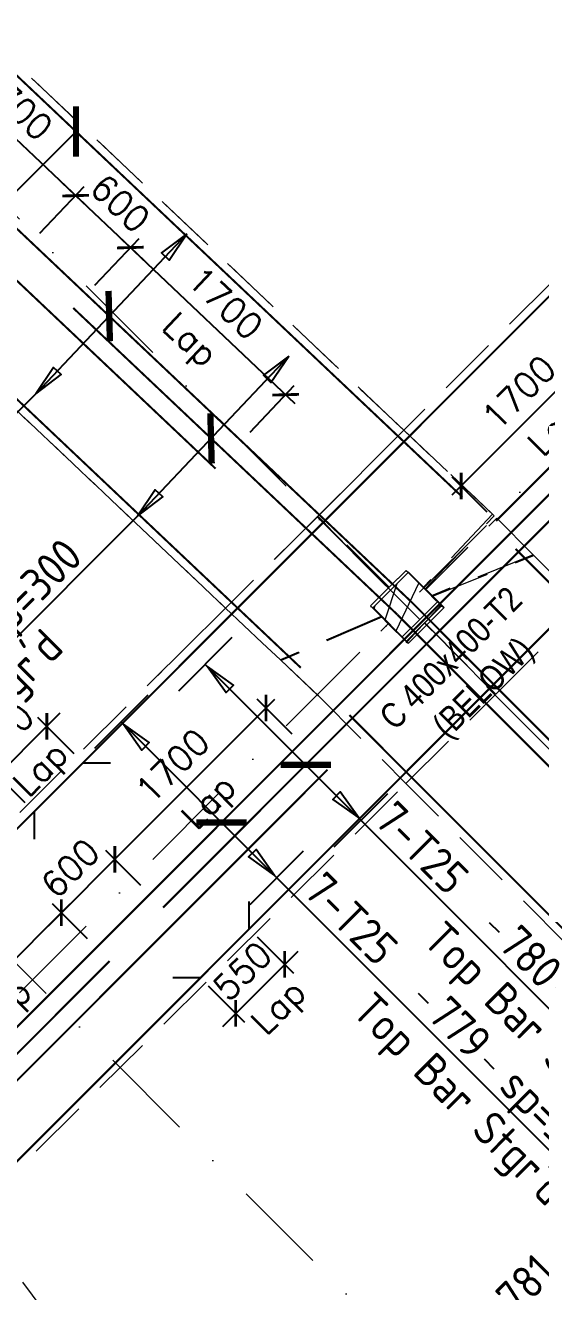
# Model space of a CAD drawing. Extents: x 660761725 to 1323371458, y 2734871439 to 5470067957.
# Drawn here: x 662054272 to 662058369, y 2735050052 to 2735060111 of the extents above; entities that cross this region are included whole.
import ezdxf
from ezdxf.enums import TextEntityAlignment as Align

# ---------------------------------------------------------------- set-up
doc = ezdxf.new("R2010")
doc.units = 0
for name, pattern in [('AXES', [1.95, 1.2, -0.25, 0.25, -0.25]), ('Hidden', [714.375, 476.25, -238.125]), ('sbp_axis_short', [10, 5, -2.5, 0, -2.5])]:
    doc.linetypes.add(name, pattern=pattern)
doc.layers.add('A-DETL', color=5, linetype='Continuous', lineweight=9, true_color=0x0000ff)
for name, color, linetype, lineweight in [('A-FLOR-PATT', 7, 'Continuous', 15), ('S-COLS-IDEN', 7, 'Continuous', 9), ('S-GRID', 7, 'Continuous', 9)]:
    doc.layers.add(name, color=color, linetype=linetype, lineweight=lineweight)
for name, color, linetype in [('S-AXIS', 20, 'AXES'), ('S-DIMI', 100, 'Continuous'), ('S-RBAR-T12', 151, 'Continuous'), ('S-RBAR-T25', 51, 'Continuous'), ('S-RDIMO', 8, 'Continuous'), ('S-SIMPLETEXT', 7, 'Continuous')]:
    doc.layers.add(name, color=color, linetype=linetype)
doc.styles.add('Arial Narrow_1', font='ARIALN.TTF', dxfattribs={"height": 199.9999999999998})
doc.styles.add('ARMACAD', font='isocp.shx')
doc.styles.add('ROMANS', font='romans.shx')
doc.dimstyles.new('S-DIMI-100', dxfattribs={"dimscale": 100, "dimtxt": 2, "dimasz": 1.5, "dimexe": 1, "dimexo": 1, "dimgap": 1, "dimtad": 1, "dimdec": 0, "dimzin": 12, "dimdsep": 46, "dimtxsty": 'ROMANS', "dimblk": 'ARCHTICK', "dimcen": 0.09, "dimdle": 1, "dimclrd": 8, "dimclre": 8, "dimclrt": 4, "dimadec": 0, "dimazin": 3, "dimtfac": 1, "dimtdec": 0, "dimtix": 1, "dimtmove": 1, "dimatfit": 3, "dimtolj": 1, "dimtzin": 0, "dimarcsym": 0})
pattern_1 = [(74.99999999999999, (0, 0), (-153.3407249233896, 41.08752341002518), [])]

# ---------------------------------------------------------------- blocks, each defined once
blk = doc.blocks.new('I am… All Range.')
at = {"layer": 'S-GRID', "color": 8, "linetype": 'sbp_axis_short', "lineweight": 13, "ltscale": 150}
for p, q in [((662618010.1861551, 2734519029.21969), (662684113.7569702, 2734585132.790505)), ((662638694.7375193, 2734563892.988339), (662667314.0845935, 2734535273.641264)), ((662635724.8890384, 2734560923.139858), (662664344.2237372, 2734532303.805159))]:
    blk.add_line(p, q, dxfattribs=at)
blk = doc.blocks.new('I am… Atomic.')
at = {"layer": 'A-FLOR-PATT', "transparency": 33554600}
h = blk.add_hatch(dxfattribs=at)
h.set_pattern_fill('ANSI31', color=8, scale=50, angle=30, style=0)
h.set_pattern_definition(pattern_1)
edge = h.paths.add_edge_path()
edge.add_line((662389967.6433319, 2734579123.010657), (662390007.8012236, 2734579503.468677))
edge.add_line((662342114.705975, 2734544592.546931), (662390007.8012234, 2734579503.468677))
edge.add_line((662363195.8073889, 2734559608.047176), (662389967.7690635, 2734579123.040917))
edge.add_line((662362417.6524743, 2734559040.823584), (662363719.8899552, 2734559990.06879))
edge.add_line((662346720.4841449, 2734547598.623516), (662362783.6519626, 2734559307.613063))
edge.add_line((662345821.5310795, 2734546943.346041), (662347578.010761, 2734548223.703842))
edge.add_line((662342292.6126368, 2734544370.997322), (662346307.4227723, 2734547297.529027))
edge.add_line((662325865.2845687, 2734528370.671522), (662342114.6925843, 2734544592.5523))
edge.add_line((662340490.7204528, 2734542572.157625), (662342149.9785906, 2734544228.604904))
edge.add_line((662339422.0417168, 2734541505.28928), (662341320.3495216, 2734543400.381265))
edge.add_line((662336597.6306283, 2734538685.662872), (662340136.8031961, 2734542218.839921))
edge.add_line((662332705.8949801, 2734534800.520002), (662336243.7133716, 2734538332.345168))
edge.add_line((662332253.0745114, 2734534348.466631), (662332782.9359009, 2734534877.430412))
edge.add_line((662326312.3910785, 2734528417.846987), (662332351.9776915, 2734534447.202265))
edge.add_line((662325865.2845687, 2734528370.671522), (662326312.3910785, 2734528417.846987))
h = blk.add_hatch(dxfattribs=at)
h.set_pattern_fill('ANSI31', color=8, scale=50, angle=30, style=0)
h.set_pattern_definition(pattern_1)
edge = h.paths.add_edge_path()
edge.add_line((662389967.6433319, 2734579123.010657), (662390007.8012236, 2734579503.468677))
edge.add_line((662390178.8400514, 2734578972.951882), (662393574.2351673, 2734576558.543434))
edge.add_line((662390389.9110394, 2734578822.862847), (662389967.7690635, 2734579123.040917))
edge.add_line((662401600.1085552, 2734571260.373601), (662390007.8012234, 2734579503.468677))
edge.add_line((662401045.2346829, 2734570742.112331), (662400996.5411683, 2734571280.666277))
edge.add_line((662400996.5411683, 2734571280.666277), (662391834.41239, 2734577795.702194))
edge.add_line((662401631.7932035, 2734570909.939), (662401600.1085552, 2734571260.373601))
edge.add_line((662398386.0115408, 2734568087.393885), (662401045.2346829, 2734570742.112331))
edge.add_line((662378065.801715, 2734545768.423274), (662383150.2610395, 2734551353.010825))
edge.add_line((662383150.2610395, 2734551353.010825), (662388234.7203641, 2734556937.598375))
edge.add_line((662388234.7203641, 2734556937.598375), (662393319.1796887, 2734562522.185926))
edge.add_line((662393319.1796887, 2734562522.185926), (662398403.6390133, 2734568106.773477))
edge.add_line((662377177.0145457, 2734544792.211362), (662378389.7704264, 2734546124.258873))
edge.add_line((662345219.5168241, 2734509691.243385), (662350637.7770958, 2734515642.46591))
edge.add_line((662350637.7770958, 2734515642.46591), (662356056.0373675, 2734521593.688435))
edge.add_line((662356056.0373675, 2734521593.688435), (662361474.2976393, 2734527544.91096))
edge.add_line((662361474.2976393, 2734527544.91096), (662366892.5579109, 2734533496.133485))
edge.add_line((662366892.5579109, 2734533496.133485), (662372310.8181826, 2734539447.35601))
edge.add_line((662372310.8181826, 2734539447.35601), (662377729.0784543, 2734545398.578536))
edge.add_line((662345267.5598451, 2734509156.384884), (662400082.3408674, 2734569362.972085))
edge.add_line((662401418.6805061, 2734570690.601139), (662400941.3227103, 2734570214.051982))
edge.add_line((662400082.3408674, 2734569362.972085), (662401631.7932035, 2734570909.939))
h = blk.add_hatch(dxfattribs=at)
h.set_pattern_fill('ANSI31', color=8, scale=50, angle=30, style=0)
h.set_pattern_definition(pattern_1)
edge = h.paths.add_edge_path()
edge.add_line((662345468.2720397, 2734510142.524049), (662345661.1307589, 2734509588.669044))
edge.add_line((662345219.5168241, 2734509691.243385), (662350637.7770958, 2734515642.46591))
edge.add_line((662350637.7770958, 2734515642.46591), (662356056.0373675, 2734521593.688435))
edge.add_line((662356056.0373675, 2734521593.688435), (662361474.2976393, 2734527544.91096))
edge.add_line((662361474.2976393, 2734527544.91096), (662366892.5579109, 2734533496.133485))
edge.add_line((662366892.5579109, 2734533496.133485), (662372310.8181826, 2734539447.35601))
edge.add_line((662372310.8181826, 2734539447.35601), (662377729.0784543, 2734545398.578536))
edge.add_line((662345267.5598451, 2734509156.384884), (662400082.3408674, 2734569362.972085))
h = blk.add_hatch(dxfattribs=at)
h.set_pattern_fill('ANSI31', color=8, scale=50, angle=30, style=0)
h.set_pattern_definition(pattern_1)
h.paths.add_polyline_path([(662363593.6963315, 2734551507.392899), (662363876.4878588, 2734551790.184204), (662363594.164472, 2734552072.986812), (662363311.3729447, 2734551790.195507)])
at = {"layer": 'A-DETL', "color": 8, "linetype": 'Hidden', "lineweight": 9}
for p, q in [((662363594.164472, 2734552072.986812), (662363311.3729447, 2734551790.195507)), ((662363573.5539196, 2734552081.244596), (662363594.164472, 2734552072.986812)), ((662363876.4878588, 2734551790.184204), (662363594.164472, 2734552072.986812)), ((662363290.4200107, 2734551798.590469), (662363311.3729447, 2734551790.195507)), ((662363311.3729447, 2734551790.195507), (662363593.6963315, 2734551507.392899)), ((662363593.6963315, 2734551507.392899), (662363876.4878588, 2734551790.184204)), ((662363876.3711469, 2734551790.230966), (662363856.6765131, 2734551798.12178)), ((662363573.5426041, 2734551515.467653), (662363593.5796198, 2734551507.439661))]:
    blk.add_line(p, q, dxfattribs=at)
at = {"layer": 'S-COLS-IDEN', "color": 8, "char_height": 199.9999999999998, "attachment_point": 1, "rotation": 44.99999999999995, "style": 'Arial Narrow_1'}
for s, insert, width in [('C 400x400-T2', (662363343.8523184, 2734550947.511576), 1819.830624999998), ('(BELOW)', (662363764.801824, 2734550882.030542), 1218.564999999999)]:
    blk.add_mtext(s, dxfattribs=dict(at, insert=insert, width=width))
blk = doc.blocks.new('I am… Domination.')
at = {"layer": 'S-RDIMO', "color": 9, "linetype": 'Hidden', "lineweight": 9}
for p, q in [((662370290.9853214, 2734559934.010912), (662362870.7831461, 2734552513.808737)), ((662363556.3166815, 2734553199.342273), (662359558.4124808, 2734556978.141623)), ((662359558.4124808, 2734556978.141623), (662363556.3166815, 2734553199.342273)), ((662357939.3463154, 2734555756.462103), (662362138.968695, 2734551786.999724)), ((662362138.968695, 2734551786.999724), (662357952.4537773, 2734555744.072994)), ((662363556.3166815, 2734553199.342273), (662362876.2166504, 2734552519.242241)), ((662364275.4673939, 2734552519.604563), (662363556.3166815, 2734553199.342273)), ((662363556.3166815, 2734553199.342273), (662364262.3599318, 2734552531.993671)), ((662362868.3551303, 2734552511.389042), (662358102.2281954, 2734547777.915438)), ((662362863.7222037, 2734552506.787856), (662362138.968695, 2734551786.999724)), ((662362868.3551303, 2734552511.389042), (662362863.7222037, 2734552506.787856)), ((662362870.7881955, 2734552513.805438), (662362868.3551303, 2734552511.389042)), ((662362870.7798465, 2734552513.805438), (662362868.3551303, 2734552511.380722)), ((662362868.3551303, 2734552511.380722), (662362870.7798465, 2734552513.805438)), ((662362870.7881955, 2734552513.805438), (662362868.3551303, 2734552511.389042)), ((662362868.3551303, 2734552511.380722), (662363433.6200371, 2734551946.115815)), ((662362871.4027789, 2734552514.415811), (662362870.7881955, 2734552513.805438)), ((662362870.7881955, 2734552513.805438), (662363434.105936, 2734551946.601714)), ((662362871.3902194, 2734552514.415811), (662362873.7453957, 2734552516.770987)), ((662363069.2050099, 2734552314.903489), (662362871.4027789, 2734552514.415811)), ((662362876.19461, 2734552519.220201), (662362873.7453957, 2734552516.770987)), ((662362883.4385524, 2734552507.07783), (662362873.7597493, 2734552516.756633)), ((662363439.0103023, 2734551951.50608), (662362884.5185709, 2734552505.997811)), ((662364262.3599318, 2734552531.993671), (662363711.1382996, 2734551948.810741)), ((662363723.8967044, 2734551936.052336), (662364275.4673939, 2734552519.604563)), ((662363727.5584211, 2734551932.390619), (662364294.5599278, 2734552500.355028)), ((662363727.6625485, 2734551932.286492), (662364295.1455064, 2734552499.76945)), ((662364275.4673939, 2734552519.604563), (662364262.3599318, 2734552531.993671)), ((662364294.5599278, 2734552500.355028), (662364295.1455064, 2734552499.76945)), ((662364585.5878141, 2734552209.327142), (662364294.5599278, 2734552500.355028)), ((662364585.5878141, 2734552209.327142), (662364295.1455064, 2734552499.76945)), ((662363434.2284639, 2734551946.724241), (662363069.2050099, 2734552314.903489)), ((662364585.5878141, 2734552209.327142), (662363775.0851753, 2734551884.863865)), ((662363780.2224214, 2734551879.726619), (662364590.7250602, 2734552204.189896)), ((662364990.158245, 2734551804.756711), (662364585.5878141, 2734552209.327142)), ((662364585.5878141, 2734552209.327142), (662368278.269276, 2734548516.64568)), ((662364590.7250602, 2734552204.189896), (662364585.5878141, 2734552209.327142)), ((662364590.7250602, 2734552204.189896), (662364585.5878141, 2734552209.327142)), ((662363573.7266315, 2734552086.222409), (662363439.0103023, 2734551951.50608)), ((662363573.7266315, 2734552086.222409), (662363439.5394402, 2734551952.035218)), ((662363573.7266315, 2734552086.222409), (662363448.3519526, 2734551960.84773)), ((662363723.7914279, 2734551936.157613), (662363573.7266315, 2734552086.222409)), ((662363723.8967044, 2734551936.052336), (662363573.7266315, 2734552086.222409)), ((662363573.7266315, 2734552086.222409), (662363711.1382996, 2734551948.810741)), ((662363433.6200371, 2734551946.115815), (662363290.883919, 2734551803.379696)), ((662363448.3519526, 2734551960.84773), (662363434.2284639, 2734551946.724241)), ((662363439.5394402, 2734551952.035218), (662363434.2284639, 2734551946.724241)), ((662363434.2284639, 2734551946.724241), (662363439.0103023, 2734551951.50608)), ((662363711.1382996, 2734551948.810741), (662363723.8967044, 2734551936.052336)), ((662363722.9087214, 2734551937.040319), (662363770.7109661, 2734551889.238074)), ((662363727.5584211, 2734551932.390619), (662363723.7914279, 2734551936.157613)), ((662363770.7109661, 2734551889.238074), (662363727.6625485, 2734551932.286492)), ((662363770.7109661, 2734551889.238074), (662363775.0851753, 2734551884.863865)), ((662363775.0851753, 2734551884.863865), (662363770.7109661, 2734551889.238074)), ((662363780.2224214, 2734551879.726619), (662363775.0851753, 2734551884.863865)), ((662363856.5693439, 2734551803.379696), (662363780.2224214, 2734551879.726619)), ((662362138.968695, 2734551786.999724), (662361564.2652966, 2734551216.23369)), ((662362431.0012892, 2734551510.971955), (662362138.968695, 2734551786.999724)), ((662362138.968695, 2734551786.999724), (662362431.0012892, 2734551510.971955)), ((662363290.883919, 2734551803.379696), (662363375.396502, 2734551718.867114)), ((662363856.5693439, 2734551803.379696), (662363656.0765624, 2734551602.886915)), ((662363822.8867053, 2734551837.062335), (662363701.048169, 2734551715.223799)), ((662363721.8530148, 2734551668.663367), (662363856.5693439, 2734551803.379696)), ((662363822.8867053, 2734551837.062335), (662363856.5693439, 2734551803.379696)), ((662364287.3649576, 2734551101.963424), (662364990.158245, 2734551804.756711)), ((662364287.958958, 2734551102.557424), (662364990.158245, 2734551804.756711)), ((662363375.396502, 2734551718.867114), (662362575.3238237, 2734551374.559007)), ((662363380.6295623, 2734551713.634053), (662362580.7727247, 2734551369.418832)), ((662362868.3551303, 2734551098.132701), (662363432.2430224, 2734551662.020593)), ((662362868.6036695, 2734551098.301463), (662363432.2510822, 2734551662.012533)), ((662363432.2430224, 2734551662.020593), (662363375.396502, 2734551718.867114)), ((662363375.396502, 2734551718.867114), (662363380.6295623, 2734551713.634053)), ((662363380.6295623, 2734551713.634053), (662363432.2430224, 2734551662.020593)), ((662363432.3650893, 2734551661.898526), (662363573.7266315, 2734551520.536984)), ((662363701.048169, 2734551715.223799), (662363540.0439929, 2734551554.219623)), ((662363573.7266315, 2734551520.536984), (662363715.9764227, 2734551662.786775)), ((662363716.4627496, 2734551663.273102), (662363720.440511, 2734551667.250864)), ((662364284.9712218, 2734551099.569688), (662363721.4905236, 2734551667.908771)), ((662363721.6315459, 2734551667.997131), (662364285.569973, 2734551100.168439)), ((662363722.0371623, 2734551668.251279), (662364287.3649576, 2734551101.963424)), ((662363722.1772981, 2734551668.339084), (662364287.958958, 2734551102.557424)), ((662363656.0765624, 2734551602.886915), (662363573.7266315, 2734551520.536984)), ((662362575.3238237, 2734551374.559007), (662362431.15583, 2734551510.825884)), ((662362431.15583, 2734551510.825884), (662362575.3238237, 2734551374.559007)), ((662363573.7266315, 2734551520.536984), (662363540.0439929, 2734551554.219623)), ((662362575.3238237, 2734551374.559007), (662362878.3075501, 2734551088.180281)), ((662362575.3238237, 2734551374.559007), (662362873.6232665, 2734551092.607843)), ((662362580.7653818, 2734551369.415672), (662362575.3238237, 2734551374.559007)), ((662362575.3238237, 2734551374.559007), (662362580.7653818, 2734551369.415672)), ((662362868.3950307, 2734551098.092801), (662362868.3551303, 2734551098.132701)), ((662362878.3075501, 2734551088.180281), (662362868.3950307, 2734551098.092801)), ((662362868.9594302, 2734551097.528401), (662362873.75207, 2734551092.735762)), ((662362868.9594302, 2734551097.528401), (662362873.75207, 2734551092.735762)), ((662362873.6232665, 2734551092.607843), (662362878.3075501, 2734551088.180281)), ((662362873.75207, 2734551092.735762), (662362878.3075501, 2734551088.180281)), ((662362873.75207, 2734551092.735762), (662362878.3075501, 2734551088.180281)), ((662362878.3075501, 2734551088.180281), (662363573.5199577, 2734550392.967874)), ((662363573.5199577, 2734550392.967874), (662364282.5686927, 2734551097.158827)), ((662363573.5199577, 2734550392.967874), (662364282.5686927, 2734551097.158827)), ((662364282.5686927, 2734551097.158827), (662364284.9836067, 2734551099.557196)), ((662364282.5686927, 2734551097.158827), (662364284.9836067, 2734551099.557196)), ((662364285.5844195, 2734551100.153893), (662364284.9836067, 2734551099.557196)), ((662364287.958958, 2734551102.557424), (662364287.3649576, 2734551101.963424)), ((662360127.1281942, 2734546970.18777), (662363573.5199577, 2734550392.967874)), ((662366863.9898224, 2734547102.498009), (662363573.5199577, 2734550392.967874)), ((662362944.7589397, 2734543183.281523), (662360127.1281942, 2734546970.18777))]:
    blk.add_line(p, q, dxfattribs=at)
blk = doc.blocks.new('_ARCHTICK')
at = {"color": 0, "linetype": 'ByBlock', "const_width": 0.15}
blk.add_lwpolyline([(-0.5, -0.5), (0.5, 0.5)], dxfattribs=at)
blk = doc.blocks.new('*D737')
at = {"layer": 'S-DIMI', "color": 8, "lineweight": -2, "transparency": 16777216}
for p, q in [((662053285.8001696, 2735051789.095719), (662054629.2584382, 2735053132.643218)), ((662054765.5144527, 2735052854.979592), (662054487.837082, 2735053132.638521)), ((662053563.472844, 2735051652.858146), (662053285.7954732, 2735051930.517075))]:
    blk.add_line(p, q, dxfattribs=at)
at = {"layer": 'S-DIMI', "color": 8, "lineweight": -2, "transparency": 16777216, "xscale": 150, "yscale": 150, "zscale": 150}
for p, rotation in [((662054558.5501083, 2735053061.930191), 45.00190267468847), ((662053356.5084995, 2735051859.808745), 225.0019026746884)]:
    blk.add_blockref('_ARCHTICK', p, dxfattribs=dict(at, rotation=rotation))
at = {"layer": 'S-DIMI', "color": 4, "transparency": 16777216, "char_height": 200, "attachment_point": 5, "rotation": 45.00190267468847, "style": 'ROMANS'}
for s, insert in [('\\A1;1700', (662053816.1032515, 2735052602.286128)), ('\\A1;Lap', (662054122.5263653, 2735052295.883364))]:
    blk.add_mtext(s, dxfattribs=dict(at, insert=insert))
blk = doc.blocks.new('*D738')
at = {"layer": 'S-DIMI', "color": 8, "lineweight": -2, "transparency": 16777216}
for p, q in [((662055189.7644322, 2735053279.257749), (662054912.0870607, 2735053556.916678)), ((662054982.800087, 2735053486.208348), (662055088.862582, 2735053592.277888)), ((662054558.5501075, 2735053061.930191), (662054982.800087, 2735053486.208348)), ((662054765.5144526, 2735052854.979591), (662054487.8370812, 2735053132.638521)), ((662054558.5501075, 2735053061.930191), (662054452.4876127, 2735052955.860652))]:
    blk.add_line(p, q, dxfattribs=at)
at = {"layer": 'S-DIMI', "color": 8, "lineweight": -2, "transparency": 16777216, "xscale": 150, "yscale": 150, "zscale": 150}
for p, rotation in [((662054982.800087, 2735053486.208348), 225.0019026746884), ((662054558.5501075, 2735053061.930191), 45.00190267468847)]:
    blk.add_blockref('_ARCHTICK', p, dxfattribs=dict(at, rotation=rotation))
at = {"layer": 'S-DIMI', "color": 4, "transparency": 16777216, "insert": (662054629.2490449, 2735053415.485929), "char_height": 200, "attachment_point": 5, "rotation": 45.00190267468847, "style": 'ROMANS'}
blk.add_mtext('\\A1;600', dxfattribs=at)
blk = doc.blocks.new('*D739')
at = {"layer": 'S-DIMI', "color": 8, "lineweight": -2, "transparency": 16777216}
for p, q in [((662054912.0917575, 2735053415.495322), (662056255.5500262, 2735054759.04282)), ((662056391.806041, 2735054481.379195), (662056114.1286701, 2735054759.038124)), ((662055189.7644322, 2735053279.257749), (662054912.0870613, 2735053556.916678))]:
    blk.add_line(p, q, dxfattribs=at)
at = {"layer": 'S-DIMI', "color": 8, "lineweight": -2, "transparency": 16777216, "xscale": 150, "yscale": 150, "zscale": 150}
for p, rotation in [((662056184.8416963, 2735054688.329794), 45.00190267468847), ((662054982.8000875, 2735053486.208348), 225.0019026746884)]:
    blk.add_blockref('_ARCHTICK', p, dxfattribs=dict(at, rotation=rotation))
at = {"layer": 'S-DIMI', "color": 4, "transparency": 16777216, "char_height": 200, "attachment_point": 5, "rotation": 45.00190267468847, "style": 'ROMANS'}
for s, insert in [('\\A1;1700', (662055442.3948395, 2735054228.685731)), ('\\A1;Lap', (662055748.8179533, 2735053922.282967))]:
    blk.add_mtext(s, dxfattribs=dict(at, insert=insert))
blk = doc.blocks.new('*D740')
at = {"layer": 'S-DIMI', "color": 8, "lineweight": -2, "transparency": 16777216}
for p, q in [((662057665.4004107, 2735056381.125927), (662059008.8586793, 2735057724.673425)), ((662059145.1146945, 2735057447.009799), (662058867.4373231, 2735057724.668729)), ((662057943.0730854, 2735056244.888353), (662057665.3957143, 2735056522.547283))]:
    blk.add_line(p, q, dxfattribs=at)
at = {"layer": 'S-DIMI', "color": 8, "lineweight": -2, "transparency": 16777216, "xscale": 150, "yscale": 150, "zscale": 150}
for p, rotation in [((662058938.1503494, 2735057653.960399), 45.00190267468847), ((662057736.1087406, 2735056451.838953), 225.0019026746884)]:
    blk.add_blockref('_ARCHTICK', p, dxfattribs=dict(at, rotation=rotation))
at = {"layer": 'S-DIMI', "color": 4, "transparency": 16777216, "char_height": 200, "attachment_point": 5, "rotation": 45.00190267468847, "style": 'ROMANS'}
for s, insert in [('\\A1;1700', (662058195.7034925, 2735057194.316336)), ('\\A1;Lap', (662058502.1266063, 2735056887.913572))]:
    blk.add_mtext(s, dxfattribs=dict(at, insert=insert))
blk = doc.blocks.new('*D779')
at = {"layer": 'S-DIMI', "color": 8, "lineweight": -2, "transparency": 16777216}
for p, q in [((662053152.730626, 2735059627.298503), (662053505.4381729, 2735059999.743008)), ((662053364.0691704, 2735059995.895271), (662054743.6276283, 2735058689.443777)), ((662054388.1901927, 2735058459.548676), (662054739.7798917, 2735058830.812779))]:
    blk.add_line(p, q, dxfattribs=at)
at = {"layer": 'S-DIMI', "color": 8, "lineweight": -2, "transparency": 16777216, "xscale": 150, "yscale": 150, "zscale": 150}
for p, rotation in [((662053436.67754, 2735059927.134638), 136.5590733671566), ((662054671.0192587, 2735058758.20441), 316.5590733671566)]:
    blk.add_blockref('_ARCHTICK', p, dxfattribs=dict(at, rotation=rotation))
at = {"layer": 'S-DIMI', "color": 4, "transparency": 16777216, "char_height": 200, "attachment_point": 5, "rotation": 316.5590733671566, "style": 'ROMANS'}
for s, insert in [('\\A1;1700', (662054191.3696656, 2735059487.886264)), ('\\A1;Lap', (662053893.4069221, 2735059173.249995))]:
    blk.add_mtext(s, dxfattribs=dict(at, insert=insert))
blk = doc.blocks.new('*D780')
at = {"layer": 'S-DIMI', "color": 8, "lineweight": -2, "transparency": 16777216}
for p, q in [((662054671.0192602, 2735058758.20441), (662054562.1067058, 2735058861.34536)), ((662054388.1901929, 2735058459.548675), (662054739.7798932, 2735058830.812779)), ((662054671.0192602, 2735058758.20441), (662055106.6692784, 2735058345.6408)), ((662054824.2347457, 2735058047.401677), (662055175.4299114, 2735058418.24917)), ((662055106.6692784, 2735058345.6408), (662055215.5818328, 2735058242.499851))]:
    blk.add_line(p, q, dxfattribs=at)
at = {"layer": 'S-DIMI', "color": 8, "lineweight": -2, "transparency": 16777216, "xscale": 150, "yscale": 150, "zscale": 150}
for p, rotation in [((662054671.0192602, 2735058758.20441), 316.5590733671566), ((662055106.6692784, 2735058345.6408), 136.5590733671566)]:
    blk.add_blockref('_ARCHTICK', p, dxfattribs=dict(at, rotation=rotation))
at = {"layer": 'S-DIMI', "color": 4, "transparency": 16777216, "insert": (662055026.3655354, 2735058697.139345), "char_height": 200, "attachment_point": 5, "rotation": 316.5590733671566, "style": 'ROMANS'}
blk.add_mtext('\\A1;600', dxfattribs=at)
blk = doc.blocks.new('*D781')
at = {"layer": 'S-DIMI', "color": 8, "lineweight": -2, "transparency": 16777216}
for p, q in [((662054824.2347461, 2735058047.401676), (662055175.4299141, 2735058418.249171)), ((662055034.0609115, 2735058414.401434), (662056413.6193684, 2735057107.949941)), ((662056059.694312, 2735056879.65185), (662056409.7716318, 2735057249.318944))]:
    blk.add_line(p, q, dxfattribs=at)
at = {"layer": 'S-DIMI', "color": 8, "lineweight": -2, "transparency": 16777216, "xscale": 150, "yscale": 150, "zscale": 150}
for p, rotation in [((662055106.6692811, 2735058345.640801), 136.5590733671566), ((662056341.0109988, 2735057176.710574), 316.5590733671566)]:
    blk.add_blockref('_ARCHTICK', p, dxfattribs=dict(at, rotation=rotation))
at = {"layer": 'S-DIMI', "color": 4, "transparency": 16777216, "char_height": 200, "attachment_point": 5, "rotation": 316.5590733671566, "style": 'ROMANS'}
for s, insert in [('\\A1;1700', (662055861.3614058, 2735057906.392427)), ('\\A1;Lap', (662055563.3986623, 2735057591.756158))]:
    blk.add_mtext(s, dxfattribs=dict(at, insert=insert))
blk = doc.blocks.new('*D723')
at = {"layer": 'S-DIMI', "color": 8, "lineweight": -2, "transparency": 16777216}
for p, q in [((662054442.121221, 2735054542.994788), (662054548.1883131, 2735054649.05973)), ((662054053.2085501, 2735054154.09), (662054442.121221, 2735054542.994788)), ((662054660.6199285, 2735054324.491651), (662054371.4112594, 2735054613.706182)), ((662054053.2085501, 2735054154.09), (662053947.1414582, 2735054048.025057)), ((662054271.7016642, 2735053935.592457), (662053982.4985886, 2735054224.801394))]:
    blk.add_line(p, q, dxfattribs=at)
at = {"layer": 'S-DIMI', "color": 8, "lineweight": -2, "transparency": 16777216, "xscale": 150, "yscale": 150, "zscale": 150}
for p, rotation in [((662054442.121221, 2735054542.994788), 224.9994193251146), ((662054053.2085501, 2735054154.09), 44.99941932511464)]:
    blk.add_blockref('_ARCHTICK', p, dxfattribs=dict(at, rotation=rotation))
at = {"layer": 'S-DIMI', "color": 4, "transparency": 16777216, "char_height": 200, "attachment_point": 5, "rotation": 44.99941932511465, "style": 'ROMANS'}
for s, insert in [('\\A1;550', (662054106.2449626, 2735054489.965183)), ('\\A1;Lap', (662054412.6547958, 2735054183.549139))]:
    blk.add_mtext(s, dxfattribs=dict(at, insert=insert))
blk = doc.blocks.new('*D735')
at = {"layer": 'S-DIMI', "color": 8, "lineweight": -2, "transparency": 16777216}
for p, q in [((662056115.0169126, 2735052870.02742), (662056404.2255825, 2735052580.812888)), ((662056333.515621, 2735052651.524282), (662056439.5827131, 2735052757.589225)), ((662055944.6029501, 2735052262.619494), (662056333.515621, 2735052651.524282)), ((662055726.1098361, 2735052481.117037), (662056015.3129116, 2735052191.9081)), ((662055944.6029501, 2735052262.619494), (662055838.5358582, 2735052156.554552))]:
    blk.add_line(p, q, dxfattribs=at)
at = {"layer": 'S-DIMI', "color": 8, "lineweight": -2, "transparency": 16777216, "xscale": 150, "yscale": 150, "zscale": 150}
for p, rotation in [((662056333.515621, 2735052651.524282), 224.9994193251146), ((662055944.6029501, 2735052262.619494), 44.99941932511464)]:
    blk.add_blockref('_ARCHTICK', p, dxfattribs=dict(at, rotation=rotation))
at = {"layer": 'S-DIMI', "color": 4, "transparency": 16777216, "char_height": 200, "attachment_point": 5, "rotation": 44.99941932511465, "style": 'ROMANS'}
for s, insert in [('\\A1;550', (662055997.6393623, 2735052598.494678)), ('\\A1;Lap', (662056304.0491955, 2735052292.078633))]:
    blk.add_mtext(s, dxfattribs=dict(at, insert=insert))
blk = doc.blocks.new('cadf_04')
at = {"color": 8, "const_width": 0.5000000000000002}
blk.add_lwpolyline([(1.414213560521603, 1.414213564246893), (-1.414213556796312, -1.414213556796312)], dxfattribs=at)
blk = doc.blocks.new('CADF_02')
at = {"color": 0}
blk.add_lwpolyline([(0, 0), (2.5, -0.4166666679084301), (2.5, 0.4166666679084301)], close=True, dxfattribs=at)
blk = doc.blocks.new('cadf_03')
at = {"color": 8}
blk.add_lwpolyline([(-3.725290298461914e-09, 2.99999999627471), (3.725290298461914e-09, -3.000000007450581)], dxfattribs=at)
blk.add_blockref('CADF_02', (0.2513523101806641, 0), dxfattribs=at)
blk = doc.blocks.new('cadf_10')
at = {"color": 1}
for p, q in [((-4.158496580606208, 1.201089783226742), (-5.644468778018359, 1.201089783226742)), ((4.158496580606207, 1.201089783226742), (5.644468778018359, 1.201089783226742))]:
    blk.add_line(p, q, dxfattribs=at)
at = {"style": 'ARMACAD'}
for tag, p in [('$COM1', (-10.93526643674234, 2.542619974829577)), ('$COM2', (-9.757982686735758, -5.302973364669228))]:
    blk.add_attdef(tag, text='', height=3.5, dxfattribs=at).set_placement(p, align=Align.BOTTOM_RIGHT)
at = {"color": 1, "style": 'ARMACAD'}
blk.add_attdef('$NUM', text='', height=3.5, dxfattribs=at).set_placement((0, 0), align=Align.CENTER)

msp = doc.modelspace()

# ---------------------------------------------------------------- linework, layer by layer
at = {"layer": 'S-RBAR-T12', "const_width": 16}
for points in [[(662054342.4081284, 2735053864.88456), (662062827.9738398, 2735062349.881587)], [(662055663.077882, 2735052544.150048), (662064148.5672846, 2735061029.223389)], [(662052992.2712663, 2735060857.40852), (662057745.1559968, 2735056365.005294)], [(662051709.120009, 2735059499.856735), (662056462.0047387, 2735055007.453509)], [(662058169.4175498, 2735055952.026566), (662062454.4846439, 2735051666.959472)], [(662056848.5396566, 2735054631.153524), (662061133.6067506, 2735050346.086431)], [(662046245.7641786, 2735045768.783229), (662054731.3298903, 2735054253.780257)], [(662054726.380074, 2735054251.73017), (662054950.3800739, 2735054251.722664)], [(662054344.4585468, 2735053869.834239), (662054344.4510405, 2735053645.834239)], [(662056049.9457724, 2735052928.099545), (662056049.9512641, 2735053152.099545)], [(662047566.5067434, 2735044447.975902), (662056051.9961463, 2735052933.049242)], [(662055668.0276798, 2735052546.200179), (662055444.0276799, 2735052546.205671)]]:
    msp.add_lwpolyline(points, dxfattribs=at)
at = {"layer": 'S-RBAR-T25', "linetype": 'Hidden', "const_width": 16}
for points in [[(662058013.7861049, 2735056174.180015), (662066498.7856934, 2735064659.743165)], [(662055366.5469898, 2735053102.486916), (662061054.2583795, 2735058790.576076)], [(662053634.1858629, 2735051582.149807), (662059321.8972524, 2735057270.238967)], [(662050276.408613, 2735047799.87138), (662056674.6581379, 2735054198.545868)], [(662048544.0474856, 2735046279.534271), (662054942.2970105, 2735052678.208759)]]:
    msp.add_lwpolyline(points, dxfattribs=at)
for points in [[(662051075.0545241, 2735058996.990695), (662052033.6396667, 2735060011.15773, -0.4142135623730951), (662052160.5149858, 2735060014.732417), (662055784.0261129, 2735056589.809488)], [(662053083.3441938, 2735059555.281111), (662057333.9529048, 2735055537.628971, -0.007041889652795323), (662057335.765406, 2735055535.866818), (662059474.7011046, 2735053396.932201)], [(662054651.707448, 2735057866.471817), (662057229.3807981, 2735055430.069044, -0.007041889652795323), (662057231.1932993, 2735055428.306891), (662060994.9810945, 2735051664.520999)]]:
    msp.add_lwpolyline(points, format="xyb", dxfattribs=at)
at = {"layer": 'S-RDIMO'}
for p, q in [((662054674.7279464, 2735059267.158757), (662050939.4065597, 2735055531.85102)), ((662055556.8758826, 2735058455.717623), (662054354.4373044, 2735057183.557734)), ((662056366.256704, 2735057484.294733), (662055163.817627, 2735056212.134526)), ((662054354.4373045, 2735057183.557734), (662051821.2303457, 2735054650.182642)), ((662055163.817627, 2735056212.134527), (662052711.6589684, 2735053759.813115)), ((662055702.422009, 2735055034.916697), (662056940.2550405, 2735053797.165875)), ((662055033.430775, 2735054577.961874), (662056271.2638392, 2735053340.21102))]:
    msp.add_line(p, q, dxfattribs=at)
for points in [[(662056940.2550405, 2735053797.165875), (662059242.9619367, 2735051494.450564)], [(662056271.2638392, 2735053340.21102), (662058679.9876864, 2735050931.478371)]]:
    msp.add_lwpolyline(points, dxfattribs=at)

# ---------------------------------------------------------------- block references
at = {"layer": 'S-AXIS'}
for name, p in [('I am… All Range.', (-593486.1820166111, 503695.4297404289)), ('I am… Atomic.', (-306275.5624856949, 503695.4297404289)), ('I am… Domination.', (-306275.5624856949, 503695.4297404289))]:
    msp.add_blockref(name, p, dxfattribs=at)
at = {"layer": 'S-RDIMO'}
for name, p, xscale, yscale, zscale, rotation in [('cadf_04', (662054674.7279465, 2735059267.158757), 100, 100, 100, 224.99989531398), ('CADF_02', (662055556.8758826, 2735058455.717623), 99.99999999999999, 99.99999999999999, 99.99999999999999, 226.6138700341132), ('cadf_04', (662054938.655596, 2735057801.650907), 100, 100, 100, 226.6138700200974), ('CADF_02', (662056366.2567041, 2735057484.294733), 99.99999999999999, 99.99999999999999, 99.99999999999999, 226.6138653143699), ('CADF_02', (662054354.437305, 2735057183.557734), 99.99999999999999, 99.99999999999999, 99.99999999999999, 46.61387003411329), ('cadf_04', (662055748.0362078, 2735056830.227904), 99.99999999999999, 99.99999999999999, 99.99999999999999, 226.61386531121), ('CADF_02', (662055163.817627, 2735056212.134526), 100, 100, 100, 46.61386531436992), ('cadf_03', (662055702.422009, 2735055034.916697), 100, 100, 100, 315.0019027067821), ('cadf_03', (662055033.430775, 2735054577.961874), 100.0000000000001, 100.0000000000001, 100.0000000000001, 315.0019027012136), ('cadf_04', (662056500.6965477, 2735054236.695176), 100, 100, 100, 315.0019026819502), ('cadf_03', (662056940.2550405, 2735053797.165875), 100, 100, 100, 135.001902706782), ('cadf_04', (662055831.7053467, 2735053779.740321), 99.99999999999991, 99.99999999999991, 99.99999999999991, 315.0019026681049), ('cadf_03', (662056271.2638392, 2735053340.21102), 100.0000000000001, 100.0000000000001, 100.0000000000001, 135.0019027012135)]:
    msp.add_blockref(name, p, dxfattribs=dict(at, xscale=xscale, yscale=yscale, zscale=zscale, rotation=rotation))
at = {"layer": 'S-SIMPLETEXT'}
ref = msp.add_blockref('cadf_10', (662053658.3075535, 2735054786.076683), dxfattribs=dict(at, xscale=75.00000002213115, yscale=75, zscale=75, rotation=45.0019013456975))
ref.add_attrib('$NUM', '776', dxfattribs={"color": 1, "height": 262.5, "rotation": 45.0019028911715, "style": 'ARMACAD', "flags": 2}).set_placement((662053658.3075535, 2735054786.076683), align=Align.CENTER)
ref.add_attrib('$COM1', '7-T25         sp=300', dxfattribs={"height": 262.5, "rotation": 45.0019028911715, "style": 'ARMACAD', "flags": 2}).set_placement((662054743.8644083, 2735055871.705588), align=Align.RIGHT)
ref = msp.add_blockref('cadf_10', (662058197.1458693, 2735052619.820112), dxfattribs=dict(at, xscale=75.00000000203376, yscale=75, zscale=75, rotation=314.9998953087866))
ref.add_attrib('$NUM', '780', dxfattribs={"color": 1, "height": 262.5, "rotation": 314.9998969669697, "style": 'ARMACAD', "flags": 2}).set_placement((662058197.1458693, 2735052619.820112), align=Align.CENTER)
ref.add_attrib('$COM1', '7-T25         sp=300', dxfattribs={"height": 262.5, "rotation": 314.9998969669697, "style": 'ARMACAD', "flags": 2}).set_placement((662059282.7367659, 2735051534.225248), align=Align.RIGHT)
ref = msp.add_blockref('cadf_10', (662057634.1716189, 2735052056.847919), dxfattribs=dict(at, xscale=75.00000000203376, yscale=75, zscale=75, rotation=314.9998953087866))
ref.add_attrib('$NUM', '779', dxfattribs={"color": 1, "height": 262.5, "rotation": 314.9998969669697, "style": 'ARMACAD', "flags": 2}).set_placement((662057634.1716189, 2735052056.847919), align=Align.CENTER)
ref.add_attrib('$COM1', '7-T25         sp=300', dxfattribs={"height": 262.5, "rotation": 314.9998969669697, "style": 'ARMACAD', "flags": 2}).set_placement((662058719.7625155, 2735050971.253055), align=Align.RIGHT)
ref = msp.add_blockref('cadf_10', (662058339.8124821, 2735050020.761065), dxfattribs=dict(at, xscale=74.99999998096037, yscale=75, zscale=75, rotation=44.99989529268763))
ref.add_attrib('$NUM', '781', dxfattribs={"color": 1, "height": 262.5, "rotation": 44.9998953570815, "style": 'ARMACAD', "flags": 2}).set_placement((662058339.8124821, 2735050020.761065), align=Align.CENTER)
ref.add_attrib('$COM1', '2-T12         ', dxfattribs={"height": 262.5, "rotation": 44.9998953570815, "style": 'ARMACAD', "flags": 2}).set_placement((662058693.2134053, 2735050374.160695), align=Align.RIGHT)

# ---------------------------------------------------------------- texts
at = {"layer": 'S-SIMPLETEXT', "style": 'ARMACAD'}
for height, rotation, p in [(262.5, 44.83402702431418, (662054591.5988995, 2735055151.764986)), (262.4999999999999, 315.1677672917139, (662058982.6976624, 2735051276.521447)), (262.4999999999999, 315.1677672917139, (662058419.7234122, 2735050713.549253))]:
    msp.add_text("Top Bar Stgr'd", height=height, rotation=rotation, dxfattribs=at).set_placement(p, align=Align.RIGHT)

# ---------------------------------------------------------------- dimensions: what is measured, and where the dimension line sits
at = {"layer": 'S-DIMI'}
for base, p1, p2, angle, picture, middle in [((662054671.0192586, 2735058758.20441), (662053083.9699928, 2735059554.690134), (662054319.4295596, 2735058386.940306), 316.5590733671566, '*D779', (662054053.8483994, 2735059342.669524)), ((662056341.0109985, 2735057176.710574), (662054755.474113, 2735057974.793306), (662055990.9336789, 2735056807.04348), 316.5590733671566, '*D781', (662055723.8401396, 2735057761.175688)), ((662058938.1503494, 2735057653.960399), (662058013.7861118, 2735056174.180023), (662059215.8277205, 2735057376.301469), 45.00190267541458, '*D740', (662058337.129545, 2735057052.899676)), ((662054442.121221, 2735054542.994788), (662054342.411626, 2735053864.881063), (662054731.3298903, 2735054253.780257), 44.9994193243374, '*D723', (662054247.6648856, 2735054348.542394)), ((662056184.8416963, 2735054688.329794), (662055260.4774587, 2735053208.549418), (662056462.5190674, 2735054410.670865), 45.00190267541458, '*D739', (662055583.8208919, 2735054087.269071)), ((662054558.5501083, 2735053061.930191), (662053634.18587, 2735051582.149816), (662054836.2274787, 2735052784.271262), 45.00190267541458, '*D737', (662053957.5293039, 2735052460.869468)), ((662056333.515621, 2735052651.524282), (662055655.3998747, 2735052551.828433), (662056044.306951, 2735052940.738815), 44.99942043742329, '*D735', (662056139.0592854, 2735052457.071888))]:
    dim = msp.add_linear_dim(base=base, p1=p1, p2=p2, angle=angle, text='<>\\XLap', dimstyle='S-DIMI-100', override={"dimzin": 0}, dxfattribs=at)
    dim.commit()
    dim.dimension.update_dxf_attribs({"geometry": picture, "text_midpoint": middle})
for base, p1, p2, angle, picture, middle in [((662055106.6692783, 2735058345.6408), (662054319.4295601, 2735058386.940305), (662054755.4741124, 2735057974.793308), 316.5590733671566, '*D780', (662055026.3655354, 2735058697.139345)), ((662054982.800087, 2735053486.208348), (662054836.2274787, 2735052784.271261), (662055260.4774587, 2735053208.549418), 45.00190267541458, '*D738', (662054629.2490448, 2735053415.485929))]:
    dim = msp.add_linear_dim(base=base, p1=p1, p2=p2, angle=angle, dimstyle='S-DIMI-100', override={"dimzin": 0}, dxfattribs=at)
    dim.commit()
    dim.dimension.update_dxf_attribs({"geometry": picture, "text_midpoint": middle})

doc.saveas('drawing.dxf')
